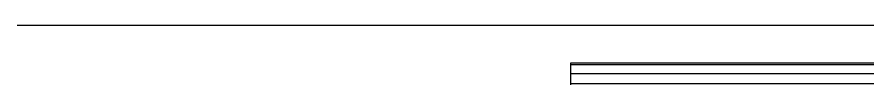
# Model space of a CAD drawing. Header units: centimetres. Extents: x 470464 to 524273, y 49611 to 59074.
# Drawn here: x 504089.9 to 504206.1, y 50608.9 to 50617.1 of the extents above; entities that cross this region are included whole.
import ezdxf

# ---------------------------------------------------------------- set-up
doc = ezdxf.new("R2010")
doc.units = ezdxf.units.CM
doc.header["$MEASUREMENT"] = 0
doc.linetypes.add('CENTER', pattern=[50.8, 31.75, -6.35, 6.35, -6.35])
doc.layers.add('vinç', color=7, linetype='Continuous')

# ---------------------------------------------------------------- blocks, each defined once
blk = doc.blocks.new('kjjlkhlljklhıjşlkmkjş')
at = {"color": 2, "ltscale": 1.5}
blk.add_line((417930.16, 69216.46, -0.01), (416847.16, 69216.46, 0.12), dxfattribs=at)
at = {"color": 2, "ltscale": 3}
for p, q in [((416847.16, 69216.26, 0.12), (417930.16, 69216.26, -0.01)), ((416847.16, 69213.66, 0.12), (417930.16, 69213.66, -0.01))]:
    blk.add_line(p, q, dxfattribs=at)
at = {"color": 2, "linetype": 'CENTER', "ltscale": 750}
blk.add_line((417930.16, 69214.96, -454479.51), (416847.16, 69214.96, 0.12), dxfattribs=at)
at = {"layer": 'vinç', "color": 2}
blk.add_line((416847.16, 69216.46, 0.12), (416847.16, 69213.46, 0.12), dxfattribs=at)
blk = doc.blocks.new('DHSETSRDJFDS')
at = {"layer": 'vinç', "color": 4}
blk.add_line((416771.46, 68837.16), (418001.46, 68837.16), dxfattribs=at)
at = {"layer": 'vinç', "color": 2}
blk.add_blockref('kjjlkhlljklhıjşlkmkjş', (0, -384.5, -0.12), dxfattribs=at)

msp = doc.modelspace()

# ---------------------------------------------------------------- block references
at = {"layer": 'vinç', "color": 0}
msp.add_blockref('DHSETSRDJFDS', (87318.43, -18220.05), dxfattribs=at)

doc.saveas('drawing.dxf')
